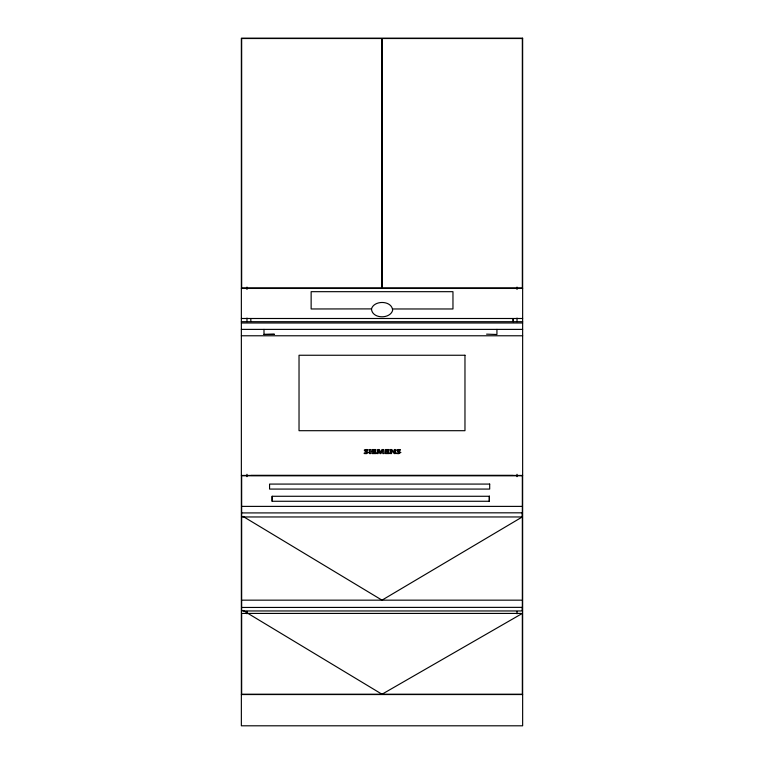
<?xml version="1.0" encoding="UTF-8"?>
<svg xmlns="http://www.w3.org/2000/svg" width="764" height="764" viewBox="0 0 764 764"><rect width="100%" height="100%" fill="white"/><g stroke="black" fill="none" stroke-linecap="round" stroke-linejoin="round"><path stroke-width="1.15" d="M250.831 318.493L250.831 321.539M522.337 610.637L522.337 607.6M522.337 607.361L241.663 607.456M522.337 513.093L522.337 516.684M522.337 512.816L241.663 512.921M513.169 321.539L513.15 318.493L513.188 321.692M371.485 308.895C371.953 318.903 389.965 319.419 392.639 310.385C392.161 300.376 374.15 299.86 371.485 308.895L311.139 308.971L311.139 291.676L452.966 291.676L452.966 308.971L392.648 308.971M522.337 516.913L382 600.16L243 516.397M522.337 613.425L241.663 613.425L241.663 694.237L522.337 694.237L522.337 613.425L382 694.237L243.086 610.474M241.357 288.439L522.643 288.439M241.357 318.493L522.643 318.493M241.357 321.692L522.643 321.692M241.357 322.991L522.643 322.991M241.357 329.389L522.643 329.389M263.991 334.412L274.343 334.412M241.357 335.778L522.643 335.778M241.357 475.447L522.643 475.447M241.663 506.389L522.337 506.389M241.663 516.961L522.337 516.961M241.357 694.543L522.643 694.543M522.337 600.657L522.337 610.961L241.663 610.961L241.663 600.647M517.018 287.073L517.018 289.461M517.018 318.082L517.018 321.654M517.018 474.282L517.018 476.669M517.018 611.41L517.018 613.798M513.246 475.447L250.869 475.447M496.934 329.389L496.934 334.498L486.582 334.154M489.275 496.275L489.275 501.27M274.343 334.154L263.991 334.498L263.991 329.389M272.213 496.275L272.213 501.27M246.982 287.073L246.982 289.461M246.982 318.082L246.982 321.654M246.982 474.282L246.982 476.669M246.982 611.41L246.982 613.798M369.518 451.467L369.451 453.577L370.769 453.577L370.769 449.547L369.451 449.547L369.518 451.467M372.173 451.467L372.116 453.577L376.079 453.577L376.117 452.89L373.395 452.947L373.357 451.772L375.449 451.801L375.449 451.161L373.357 451.19L373.309 450.177L375.85 450.225L375.898 449.547L372.116 449.547L372.173 451.467M385.457 451.467L385.4 453.577L389.363 453.577L389.401 452.89L386.679 452.947L386.641 451.772L388.723 451.801L388.723 451.161L386.641 451.19L386.594 450.177L389.134 450.225L389.182 449.547L385.4 449.547L385.457 451.467M390.499 451.467L390.433 453.577L391.579 453.577L391.397 450.493L394.281 453.577L395.437 453.577L395.437 449.547L394.272 449.547C395.15 456.519 393.221 448.42 390.433 449.547L390.499 451.467M378.285 451.906L378.17 453.577L376.938 453.577L377.617 449.547L379.421 449.547L380.558 452.584L381.933 449.547L383.719 449.547L384.158 453.577L382.802 453.577L382.602 450.244L380.978 453.577L379.947 453.577L378.466 450.244L378.285 451.906M368.42 452.479L366.414 453.663L364.151 453.539L364.38 452.851C372.211 453.911 357.944 449.012 368.105 449.585L367.933 450.273L365.469 450.512L368.42 452.479M400.737 452.479L398.732 453.663L396.468 453.539L396.688 452.851C404.528 453.911 390.261 449.012 400.422 449.585L400.25 450.273L397.786 450.512L400.737 452.479M522.643 38.2L241.357 38.2L241.357 725.8L522.643 725.8L522.643 38.2M381.685 38.515L241.663 38.515L241.663 287.923L381.685 287.923L381.685 38.515M522.337 38.515L382.315 38.515L382.315 287.923L522.337 287.923L522.337 38.515M464.97 355.25L299.03 355.25L299.03 430.695L464.97 430.695L464.97 355.25M522.337 475.762L241.663 475.762L241.663 600.16L522.337 600.16L522.337 475.762M489.686 484.08L269.568 484.08L269.568 489.075L489.686 489.075L489.686 484.08M489.39 496.275L272.089 496.275L272.089 501.27L489.39 501.27L489.39 496.275"/></g></svg>
